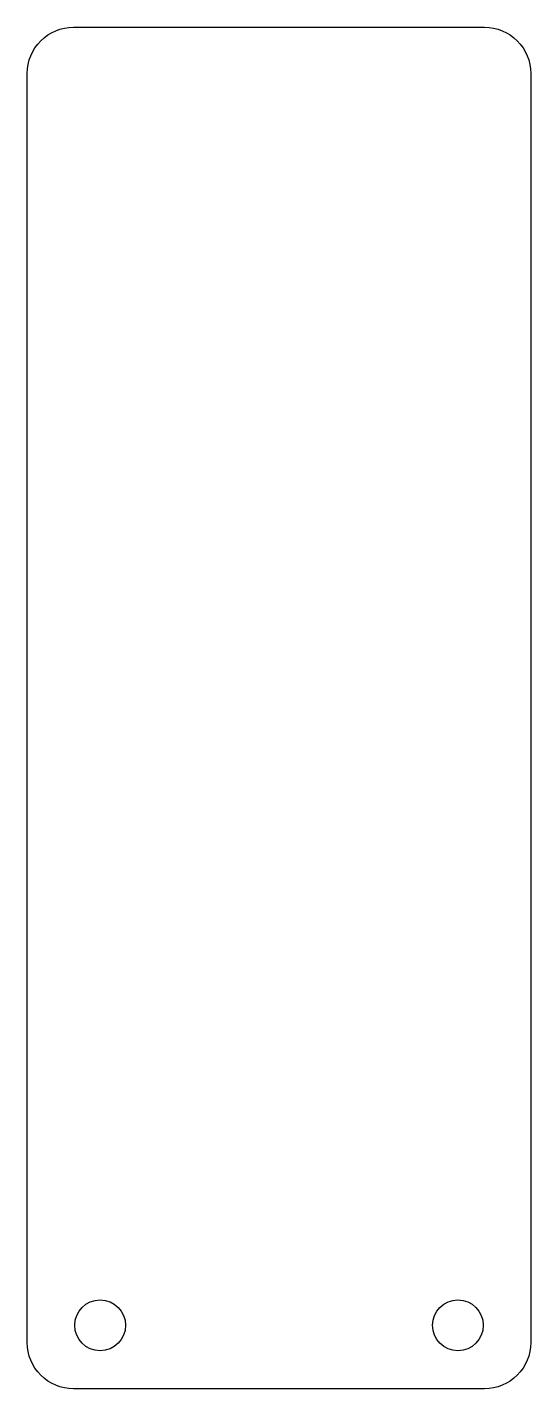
# Model space of a CAD drawing. Header units: millimetres. Extents: x 57 to 78.8, y -75 to -16.
import ezdxf

# ---------------------------------------------------------------- set-up
doc = ezdxf.new("R2010")
doc.units = ezdxf.units.MM
doc.layers.get('0').update_dxf_attribs({"linetype": 'CONTINUOUS'})

msp = doc.modelspace()

# ---------------------------------------------------------------- linework, layer by layer
msp.add_lwpolyline([(57, -17.96, -0.414214), (59, -15.96), (76.815, -15.96, -0.414214), (78.815, -17.96), (78.815, -72.96, -0.414214), (76.815, -74.96), (59, -74.96, -0.414214), (57, -72.96)], format="xyb", close=True)
for centre in [(60.158, -72.21), (75.658, -72.21)]:
    msp.add_circle(centre, 1.1)

doc.saveas('drawing.dxf')
